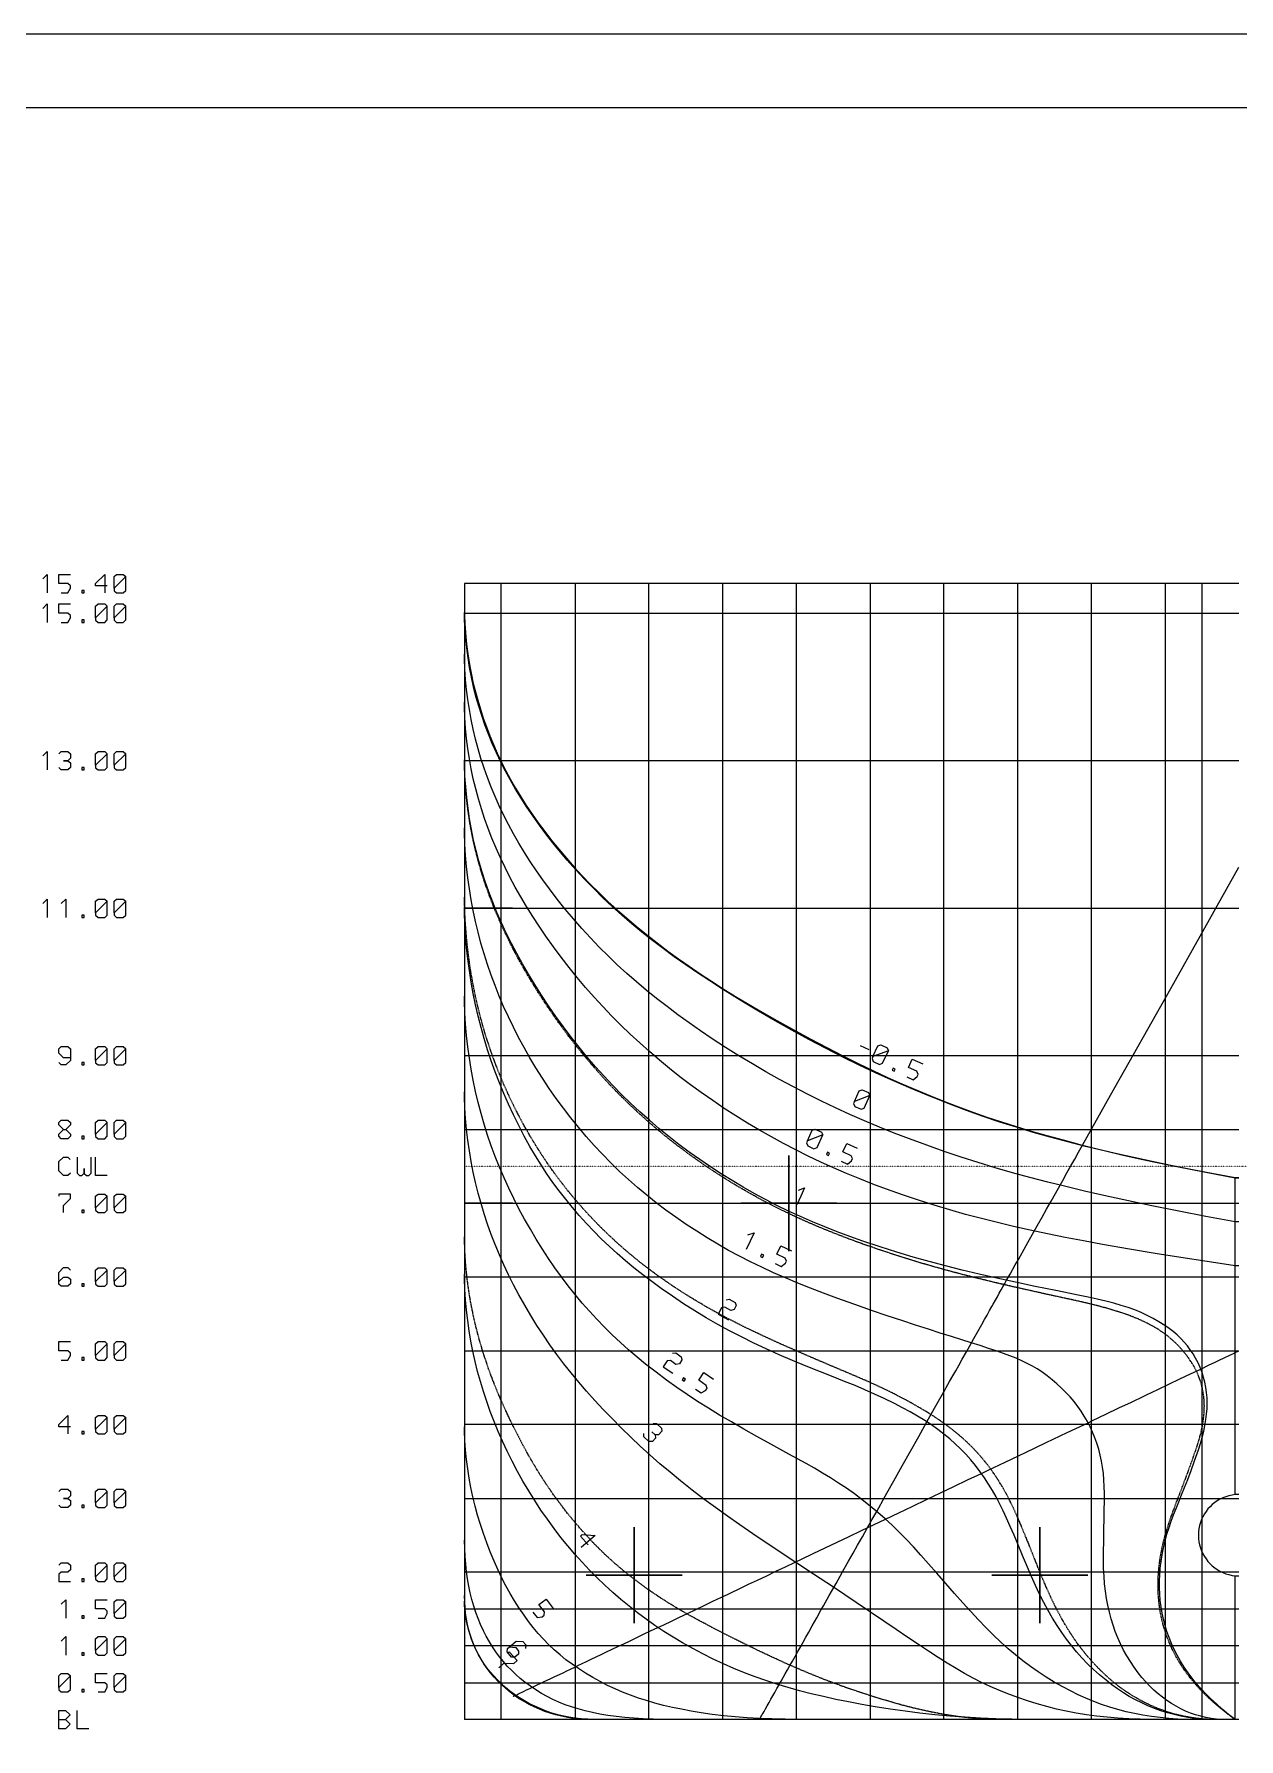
# Model space of a CAD drawing. Header units: millimetres. Extents: x -75152 to 353425, y 12138 to 222005.
# Drawn here: x 322051 to 338384, y 149658 to 172769 of the extents above; entities that cross this region are included whole.
import ezdxf

# ---------------------------------------------------------------- set-up
doc = ezdxf.new("R2010")
doc.units = ezdxf.units.MM
doc.linetypes.add('ACAD_ISO02W100', pattern=[15, 12, -3])
doc.linetypes.add('ACAD_ISO07W100', pattern=[3.5, 0.5, -3])
doc.layers.add('11', color=7, linetype='Continuous')

# ---------------------------------------------------------------- blocks, each defined once
blk = doc.blocks.new('A$C3242291E')
at = {"layer": '11', "color": 7, "linetype": 'Continuous'}
for points in [[(0, 0), (175200, 0), (175200, 65899), (0, 65899), (0, 0)], [(1000, 1000), (174200, 1000), (174200, 64899), (1000, 64899), (1000, 1000)], [(143943, 58514), (144005, 58574), (144005, 58574), (144005, 58449), (144005, 58324)], [(144193, 58324), (144285, 58324), (144285, 58324), (144318, 58387), (144318, 58387), (144318, 58419), (144318, 58419), (144285, 58449), (144285, 58449), (144160, 58449), (144160, 58449), (144160, 58574), (144160, 58574), (144318, 58574)], [(144818, 58419), (144660, 58419), (144660, 58419), (144660, 58449), (144660, 58449), (144785, 58574), (144785, 58574), (144785, 58449), (144785, 58324)], [(144910, 58387), (144910, 58544), (144910, 58544), (144943, 58574), (144943, 58574), (145035, 58574), (145035, 58574), (145068, 58544), (145068, 58544), (144910, 58387), (144910, 58387), (144910, 58354), (144910, 58354), (144943, 58324), (144943, 58324), (145035, 58324), (145035, 58324), (145068, 58357), (145068, 58357), (145068, 58544)], [(144473, 58324), (144505, 58324), (144505, 58324), (144505, 58357), (144505, 58357), (144473, 58357), (144473, 58357), (144473, 58324), (144473, 58324), (144505, 58324)], [(149660, 58449), (149660, 43049)], [(149660, 58449), (149660, 43049)], [(160160, 58449), (149660, 58449)], [(150160, 43049), (150160, 58449)], [(151160, 58449), (151160, 43049)], [(152160, 43049), (152160, 58449)], [(153160, 58449), (153160, 43049)], [(154160, 43049), (154160, 58449)], [(155160, 58449), (155160, 43049)], [(156160, 43049), (156160, 58449)], [(157160, 58449), (157160, 43049)], [(158160, 43049), (158160, 58449)], [(159160, 58449), (159160, 43049)], [(159660, 43049), (159660, 58449)], [(143943, 58114), (144005, 58174), (144005, 58174), (144005, 58049), (144005, 57924)], [(144193, 57924), (144285, 57924), (144285, 57924), (144318, 57987), (144318, 57987), (144318, 58019), (144318, 58019), (144285, 58049), (144285, 58049), (144160, 58049), (144160, 58049), (144160, 58174), (144160, 58174), (144318, 58174)], [(144660, 57987), (144660, 58144), (144660, 58144), (144693, 58174), (144693, 58174), (144785, 58174), (144785, 58174), (144818, 58144), (144818, 58144), (144660, 57987), (144660, 57987), (144660, 57954), (144660, 57954), (144693, 57924), (144693, 57924), (144785, 57924), (144785, 57924), (144818, 57957), (144818, 57957), (144818, 58144)], [(144910, 57987), (144910, 58144), (144910, 58144), (144943, 58174), (144943, 58174), (145035, 58174), (145035, 58174), (145068, 58144), (145068, 58144), (144910, 57987), (144910, 57987), (144910, 57954), (144910, 57954), (144943, 57924), (144943, 57924), (145035, 57924), (145035, 57924), (145068, 57957), (145068, 57957), (145068, 58144)], [(149660, 58049), (160160, 58049)], [(149661, 58061), (149661, 58022), (149666, 57906), (149673, 57789), (149684, 57673), (149697, 57557), (149714, 57441), (149733, 57326), (149755, 57211), (149781, 57097), (149809, 56983), (149840, 56869), (149877, 56747), (149916, 56626), (149959, 56506), (150005, 56387), (150054, 56268), (150106, 56149), (150162, 56031), (150222, 55913), (150285, 55796), (150352, 55678), (150423, 55561), (150498, 55443), (150577, 55325), (150661, 55207), (150749, 55089), (150842, 54969), (150940, 54849), (151043, 54727), (151150, 54607), (151258, 54489), (151370, 54372), (151486, 54256), (151605, 54142), (151729, 54029), (151857, 53917), (151989, 53805), (152127, 53693), (152271, 53581), (152420, 53469), (152563, 53365), (152709, 53262), (152858, 53160), (153011, 53059), (153170, 52957), (153336, 52854), (153511, 52749), (153697, 52641), (153896, 52528), (154110, 52409), (154347, 52280), (154572, 52161), (154788, 52050), (154996, 51946), (155198, 51848), (155395, 51756), (155590, 51669), (155784, 51586), (155977, 51506), (156170, 51429), (156360, 51356), (156551, 51286), (156744, 51218), (156941, 51153), (157140, 51089), (157345, 51027), (157556, 50967), (157775, 50907), (158002, 50848), (158240, 50789), (158487, 50730), (158733, 50674), (158982, 50620), (159237, 50567), (159506, 50513), (159794, 50458), (160110, 50399), (160110, 50399), (160159, 50399)], [(160159, 50390), (160110, 50390), (159711, 50465), (159340, 50537), (158983, 50611), (158856, 50638), (158589, 50698), (158331, 50758), (158082, 50818), (157840, 50880), (157603, 50944), (157372, 51010), (157144, 51079), (156918, 51151), (156693, 51227), (156468, 51307), (156241, 51392), (156013, 51482), (155956, 51505), (155716, 51604), (155479, 51707), (155244, 51813), (155012, 51922), (154782, 52034), (154554, 52150), (154327, 52270), (154100, 52394), (153874, 52521), (153648, 52653), (153421, 52790), (153193, 52931), (153158, 52953), (152986, 53063), (152820, 53173), (152660, 53282), (152504, 53392), (152354, 53502), (152208, 53613), (152066, 53726), (151929, 53839), (151795, 53955), (151665, 54072), (151537, 54192), (151413, 54315), (151292, 54440), (151172, 54569), (151055, 54702), (150940, 54838), (150859, 54937), (150766, 55057), (150676, 55177), (150590, 55297), (150507, 55418), (150429, 55540), (150354, 55662), (150283, 55784), (150216, 55907), (150153, 56031), (150094, 56156), (150038, 56281), (149986, 56407), (149938, 56534), (149894, 56661), (149854, 56790), (149817, 56919), (149784, 57049), (149755, 57180), (149730, 57312), (149709, 57444), (149692, 57578), (149678, 57713), (149668, 57848), (149662, 57985), (149661, 58059)], [(144473, 57924), (144505, 57924), (144505, 57924), (144505, 57957), (144505, 57957), (144473, 57957), (144473, 57957), (144473, 57924), (144473, 57924), (144505, 57924)], [(160159, 49796), (160110, 49796), (159713, 49871), (159345, 49942), (158981, 50016), (158598, 50097), (158327, 50156), (158066, 50215), (157813, 50275), (157567, 50336), (157326, 50399), (157090, 50464), (156857, 50531), (156626, 50602), (156395, 50675), (156163, 50753), (155929, 50836), (155692, 50923), (155487, 51001), (155285, 51083), (155085, 51166), (154887, 51253), (154692, 51342), (154499, 51434), (154309, 51529), (154120, 51626), (153933, 51727), (153747, 51831), (153564, 51938), (153381, 52049), (153200, 52163), (153020, 52280), (152860, 52388), (152705, 52496), (152554, 52605), (152407, 52715), (152265, 52826), (152126, 52938), (151992, 53051), (151861, 53166), (151733, 53283), (151609, 53402), (151487, 53523), (151369, 53647), (151253, 53773), (151139, 53903), (151028, 54036), (150919, 54172), (150812, 54312), (150722, 54435), (150636, 54558), (150553, 54682), (150473, 54806), (150398, 54931), (150326, 55056), (150258, 55182), (150193, 55308), (150133, 55435), (150075, 55563), (150022, 55691), (149972, 55820), (149926, 55950), (149884, 56080), (149845, 56211), (149810, 56343), (149778, 56476), (149751, 56609), (149727, 56744), (149706, 56879), (149690, 57015), (149677, 57152), (149667, 57290), (149662, 57429), (149661, 57493)], [(160159, 49202), (160110, 49202), (159728, 49259), (159372, 49314), (159026, 49369), (158677, 49428), (158310, 49492), (158052, 49540), (157804, 49587), (157564, 49635), (157332, 49684), (157106, 49734), (156885, 49787), (156669, 49842), (156455, 49899), (156242, 49959), (156030, 50024), (155816, 50092), (155601, 50164), (155382, 50242), (155199, 50310), (155019, 50381), (154841, 50454), (154665, 50529), (154492, 50607), (154322, 50688), (154153, 50772), (153987, 50858), (153823, 50948), (153660, 51040), (153499, 51135), (153340, 51234), (153182, 51336), (153026, 51441), (152871, 51550), (152724, 51657), (152581, 51765), (152440, 51876), (152303, 51989), (152168, 52105), (152036, 52222), (151907, 52342), (151780, 52464), (151657, 52588), (151536, 52715), (151417, 52844), (151302, 52976), (151189, 53110), (151079, 53247), (150971, 53386), (150866, 53527), (150764, 53672), (150673, 53805), (150586, 53938), (150504, 54071), (150425, 54203), (150350, 54336), (150278, 54468), (150211, 54600), (150148, 54732), (150089, 54865), (150033, 54997), (149981, 55130), (149934, 55264), (149890, 55397), (149850, 55531), (149814, 55666), (149781, 55802), (149753, 55938), (149728, 56075), (149707, 56213), (149690, 56352), (149677, 56491), (149668, 56632), (149662, 56775), (149661, 56842)], [(143943, 56114), (144005, 56174), (144005, 56174), (144005, 56049), (144005, 55924)], [(144160, 56144), (144193, 56174), (144193, 56174), (144285, 56174), (144285, 56174), (144318, 56144), (144318, 56144), (144318, 56082), (144318, 56082), (144285, 56049), (144285, 56049), (144223, 56049), (144223, 56049), (144285, 56049), (144285, 56049), (144318, 56019), (144318, 56019), (144318, 55957), (144318, 55957), (144285, 55924), (144285, 55924), (144193, 55924), (144193, 55924), (144160, 55957)], [(144660, 55987), (144660, 56144), (144660, 56144), (144693, 56174), (144693, 56174), (144785, 56174), (144785, 56174), (144818, 56144), (144818, 56144), (144660, 55987), (144660, 55987), (144660, 55954), (144660, 55954), (144693, 55924), (144693, 55924), (144785, 55924), (144785, 55924), (144818, 55957), (144818, 55957), (144818, 56144)], [(144910, 55987), (144910, 56144), (144910, 56144), (144943, 56174), (144943, 56174), (145035, 56174), (145035, 56174), (145068, 56144), (145068, 56144), (144910, 55987), (144910, 55987), (144910, 55954), (144910, 55954), (144943, 55924), (144943, 55924), (145035, 55924), (145035, 55924), (145068, 55957), (145068, 55957), (145068, 56144)], [(144473, 55924), (144505, 55924), (144505, 55924), (144505, 55957), (144505, 55957), (144473, 55957), (144473, 55957), (144473, 55924), (144473, 55924), (144505, 55924)], [(160160, 56049), (149660, 56049)], [(160109, 43050), (160019, 43121), (159934, 43192), (159854, 43262), (159780, 43331), (159710, 43400), (159644, 43469), (159582, 43539), (159524, 43611), (159470, 43685), (159418, 43761), (159369, 43841), (159323, 43923), (159283, 44002), (159246, 44081), (159213, 44162), (159184, 44243), (159159, 44326), (159137, 44409), (159119, 44493), (159104, 44578), (159094, 44664), (159086, 44751), (159083, 44838), (159083, 44926), (159086, 45015), (159094, 45104), (159105, 45194), (159119, 45285), (159137, 45376), (159159, 45468), (159184, 45562), (159212, 45652), (159242, 45739), (159273, 45825), (159307, 45912), (159343, 46001), (159381, 46096), (159422, 46197), (159465, 46306), (159511, 46427), (159559, 46559), (159610, 46706), (159638, 46792), (159662, 46876), (159682, 46958), (159699, 47038), (159712, 47116), (159721, 47192), (159727, 47267), (159729, 47341), (159727, 47413), (159721, 47484), (159712, 47553), (159698, 47622), (159681, 47689), (159660, 47756), (159634, 47821), (159605, 47886), (159572, 47951), (159538, 48008), (159501, 48064), (159461, 48117), (159418, 48168), (159372, 48217), (159322, 48264), (159270, 48309), (159214, 48352), (159156, 48393), (159076, 48443), (158997, 48489), (158917, 48530), (158834, 48568), (158748, 48603), (158658, 48635), (158564, 48665), (158463, 48693), (158355, 48721), (158240, 48748), (158116, 48775), (157982, 48803), (157679, 48865), (157396, 48923), (157130, 48980), (156879, 49034), (156639, 49088), (156408, 49143), (156183, 49200), (155962, 49258), (155742, 49320), (155521, 49387), (155295, 49459), (155062, 49537), (154886, 49599), (154713, 49664), (154544, 49730), (154378, 49799), (154215, 49870), (154055, 49944), (153897, 50020), (153742, 50100), (153589, 50182), (153437, 50267), (153288, 50356), (153141, 50447), (152995, 50543), (152850, 50641), (152706, 50744), (152567, 50847), (152431, 50953), (152298, 51062), (152167, 51174), (152039, 51288), (151913, 51405), (151791, 51525), (151670, 51647), (151553, 51772), (151438, 51900), (151325, 52031), (151215, 52164), (151108, 52300), (151003, 52439), (150901, 52580), (150801, 52725), (150704, 52872), (150614, 53013), (150529, 53154), (150448, 53294), (150370, 53434), (150297, 53573), (150228, 53713), (150163, 53852), (150101, 53991), (150044, 54131), (149991, 54270), (149942, 54410), (149897, 54550), (149855, 54691), (149818, 54832), (149785, 54973), (149756, 55116), (149730, 55259), (149709, 55403), (149691, 55548), (149678, 55694), (149668, 55841), (149662, 55989), (149661, 56062)], [(159965, 43050), (159931, 43051), (159857, 43057), (159784, 43066), (159712, 43079), (159642, 43095), (159572, 43115), (159504, 43138), (159437, 43165), (159371, 43196), (159307, 43230), (159244, 43267), (159182, 43308), (159122, 43352), (159063, 43399), (159006, 43449), (158951, 43503), (158897, 43560), (158845, 43620), (158795, 43683), (158739, 43759), (158688, 43836), (158640, 43914), (158596, 43993), (158555, 44075), (158518, 44157), (158484, 44242), (158454, 44328), (158426, 44416), (158403, 44506), (158382, 44599), (158365, 44693), (158351, 44790), (158339, 44890), (158331, 44992), (158326, 45096), (158323, 45204), (158324, 45314), (158327, 45482), (158330, 45633), (158333, 45770), (158335, 45895), (158337, 46008), (158336, 46113), (158334, 46209), (158330, 46300), (158323, 46386), (158312, 46470), (158298, 46553), (158280, 46636), (158259, 46716), (158235, 46795), (158207, 46871), (158176, 46946), (158142, 47020), (158105, 47091), (158064, 47161), (158021, 47229), (157974, 47296), (157924, 47360), (157870, 47423), (157814, 47484), (157755, 47544), (157692, 47601), (157627, 47657), (157558, 47711), (157486, 47763), (157425, 47804), (157360, 47843), (157291, 47879), (157218, 47914), (157140, 47948), (157056, 47981), (156966, 48014), (156870, 48048), (156765, 48082), (156653, 48119), (156532, 48157), (156402, 48198), (156262, 48242), (156111, 48289), (155950, 48341), (155776, 48397), (155590, 48458), (155391, 48525), (155179, 48597), (154952, 48677), (154711, 48763), (154527, 48831), (154350, 48899), (154179, 48968), (154013, 49037), (153851, 49108), (153694, 49181), (153540, 49255), (153390, 49332), (153242, 49411), (153097, 49494), (152953, 49579), (152810, 49669), (152667, 49762), (152525, 49860), (152391, 49957), (152261, 50056), (152132, 50158), (152007, 50263), (151884, 50371), (151764, 50482), (151647, 50596), (151532, 50713), (151420, 50832), (151312, 50954), (151205, 51079), (151102, 51207), (151002, 51337), (150904, 51470), (150810, 51606), (150718, 51744), (150630, 51885), (150548, 52022), (150469, 52159), (150395, 52297), (150324, 52437), (150256, 52576), (150192, 52717), (150131, 52858), (150075, 53001), (150021, 53143), (149972, 53287), (149926, 53432), (149884, 53577), (149845, 53723), (149810, 53869), (149779, 54017), (149751, 54165), (149727, 54314), (149706, 54463), (149690, 54614), (149677, 54765), (149667, 54917), (149662, 55069), (149661, 55140)], [(153660, 43049), (153660, 43049), (153660, 43049), (153660, 43049), (153660, 43049), (153660, 43049), (153661, 43051), (153663, 43054), (153665, 43058), (153669, 43065), (153669, 43066), (153674, 43073), (153680, 43085), (153689, 43101), (153698, 43117), (153710, 43138), (153723, 43161), (153743, 43197), (153766, 43238), (153790, 43281), (153815, 43325), (153841, 43371), (153868, 43419), (153896, 43469), (153925, 43520), (153929, 43528), (153954, 43572), (153981, 43620), (154010, 43671), (154040, 43725), (154073, 43783), (154106, 43843), (154142, 43906), (154179, 43973), (154219, 44042), (154252, 44101), (154288, 44165), (154328, 44236), (154375, 44320), (154436, 44429), (154493, 44531), (154529, 44593), (154606, 44730), (154668, 44840), (154699, 44896), (154753, 44993), (154810, 45094), (154869, 45198), (154929, 45305), (154991, 45416), (155055, 45528), (155119, 45643), (155184, 45758), (155249, 45873), (155363, 46077), (155388, 46121), (155482, 46287), (155595, 46489), (155707, 46688), (155819, 46887), (155930, 47085), (156035, 47271), (156161, 47495), (156168, 47508), (156192, 47550), (156238, 47632), (156281, 47708), (156320, 47778), (156361, 47851), (156408, 47934), (156465, 48036), (156533, 48157), (156533, 48157), (156567, 48217), (156602, 48279), (156638, 48343), (156674, 48408), (156710, 48472), (156745, 48534), (156779, 48594), (156811, 48651), (156828, 48682), (156858, 48734), (156885, 48783), (156911, 48829), (156936, 48874), (156961, 48917), (156985, 48961), (157010, 49005), (157058, 49090), (157128, 49214), (157170, 49289), (157275, 49475), (157386, 49672), (157426, 49744), (157492, 49861), (157553, 49971), (157613, 50076), (157673, 50183), (157735, 50294), (157771, 50358), (157829, 50460), (157882, 50555), (157934, 50647), (157986, 50740), (158041, 50837), (158421, 51513), (159237, 52963), (160160, 54605)], [(143943, 54114), (144005, 54174), (144005, 54174), (144005, 54049), (144005, 53924)], [(144193, 54114), (144255, 54174), (144255, 54174), (144255, 54049), (144255, 53924)], [(144660, 53987), (144660, 54144), (144660, 54144), (144693, 54174), (144693, 54174), (144785, 54174), (144785, 54174), (144818, 54144), (144818, 54144), (144660, 53987), (144660, 53987), (144660, 53954), (144660, 53954), (144693, 53924), (144693, 53924), (144785, 53924), (144785, 53924), (144818, 53957), (144818, 53957), (144818, 54144)], [(144910, 53987), (144910, 54144), (144910, 54144), (144943, 54174), (144943, 54174), (145035, 54174), (145035, 54174), (145068, 54144), (145068, 54144), (144910, 53987), (144910, 53987), (144910, 53954), (144910, 53954), (144943, 53924), (144943, 53924), (145035, 53924), (145035, 53924), (145068, 53957), (145068, 53957), (145068, 54144)], [(144473, 53924), (144505, 53924), (144505, 53924), (144505, 53957), (144505, 53957), (144473, 53957), (144473, 53957), (144473, 53924), (144473, 53924), (144505, 53924)], [(149660, 54049), (160160, 54049)], [(159791, 43050), (159745, 43051), (159651, 43057), (159557, 43066), (159465, 43080), (159373, 43097), (159281, 43117), (159191, 43142), (159102, 43170), (159014, 43202), (158927, 43237), (158842, 43276), (158757, 43318), (158674, 43364), (158593, 43413), (158513, 43466), (158435, 43522), (158358, 43582), (158271, 43655), (158188, 43730), (158109, 43806), (158032, 43886), (157959, 43968), (157889, 44052), (157822, 44140), (157757, 44232), (157694, 44327), (157633, 44426), (157573, 44529), (157515, 44637), (157458, 44749), (157402, 44867), (157347, 44989), (157292, 45118), (157226, 45274), (157166, 45417), (157111, 45548), (157059, 45668), (157010, 45779), (156962, 45882), (156915, 45979), (156867, 46070), (156818, 46157), (156767, 46242), (156712, 46326), (156652, 46410), (156589, 46493), (156524, 46572), (156457, 46647), (156387, 46720), (156315, 46789), (156239, 46856), (156160, 46921), (156077, 46984), (155990, 47045), (155900, 47104), (155804, 47163), (155705, 47220), (155600, 47277), (155490, 47334), (155352, 47402), (155220, 47463), (155090, 47521), (154956, 47577), (154815, 47634), (154660, 47696), (154488, 47764), (154292, 47843), (154107, 47919), (153926, 47996), (153752, 48075), (153582, 48155), (153416, 48237), (153254, 48321), (153095, 48408), (152938, 48498), (152784, 48591), (152631, 48688), (152479, 48789), (152327, 48895), (152201, 48987), (152078, 49080), (151959, 49175), (151843, 49271), (151731, 49369), (151621, 49468), (151516, 49569), (151413, 49672), (151313, 49776), (151217, 49883), (151124, 49992), (151033, 50103), (150946, 50216), (150861, 50332), (150779, 50450), (150700, 50571), (150623, 50694), (150549, 50820), (150471, 50961), (150397, 51103), (150326, 51246), (150258, 51391), (150194, 51536), (150134, 51683), (150077, 51831), (150024, 51980), (149974, 52130), (149928, 52281), (149885, 52433), (149847, 52585), (149811, 52739), (149780, 52893), (149752, 53048), (149727, 53204), (149707, 53361), (149690, 53518), (149677, 53675), (149668, 53834), (149662, 53992), (149661, 54067)], [(149661, 54049), (150310, 54049), (149661, 54049)], [(159502, 43050), (159452, 43051), (159330, 43056), (159209, 43064), (159090, 43076), (158973, 43091), (158857, 43110), (158743, 43132), (158630, 43157), (158518, 43187), (158408, 43219), (158299, 43256), (158192, 43296), (158085, 43339), (157980, 43387), (157875, 43438), (157772, 43492), (157657, 43558), (157546, 43626), (157439, 43696), (157334, 43770), (157232, 43846), (157132, 43927), (157032, 44011), (156933, 44101), (156833, 44195), (156732, 44295), (156629, 44401), (156524, 44514), (156415, 44633), (156303, 44760), (156185, 44895), (156065, 45034), (155953, 45162), (155847, 45281), (155746, 45391), (155649, 45494), (155554, 45592), (155459, 45684), (155363, 45773), (155265, 45859), (155162, 45945), (155054, 46030), (154947, 46109), (154840, 46185), (154733, 46256), (154625, 46325), (154516, 46391), (154405, 46456), (154292, 46521), (154177, 46585), (154058, 46650), (153937, 46716), (153812, 46785), (153623, 46889), (153446, 46989), (153279, 47085), (153120, 47178), (152968, 47271), (152822, 47364), (152679, 47457), (152539, 47554), (152399, 47653), (152259, 47758), (152117, 47868), (152000, 47964), (151885, 48061), (151774, 48161), (151665, 48264), (151559, 48368), (151456, 48476), (151355, 48585), (151257, 48697), (151161, 48812), (151068, 48930), (150977, 49050), (150888, 49174), (150801, 49300), (150717, 49429), (150634, 49561), (150554, 49696), (150475, 49834), (150400, 49973), (150329, 50113), (150261, 50254), (150197, 50396), (150136, 50539), (150079, 50683), (150025, 50828), (149975, 50974), (149929, 51121), (149886, 51268), (149847, 51417), (149812, 51566), (149780, 51716), (149752, 51867), (149728, 52018), (149707, 52170), (149690, 52323), (149677, 52476), (149668, 52630), (149662, 52784), (149661, 52857)], [(144318, 52019), (144223, 52019), (144223, 52019), (144160, 52082), (144160, 52082), (144160, 52144), (144160, 52144), (144193, 52174), (144193, 52174), (144285, 52174), (144285, 52174), (144318, 52144), (144318, 52144), (144318, 51987), (144318, 51987), (144255, 51924), (144255, 51924), (144193, 51924), (144193, 51924), (144160, 51957)], [(144660, 51987), (144660, 52144), (144660, 52144), (144693, 52174), (144693, 52174), (144785, 52174), (144785, 52174), (144818, 52144), (144818, 52144), (144660, 51987), (144660, 51987), (144660, 51954), (144660, 51954), (144693, 51924), (144693, 51924), (144785, 51924), (144785, 51924), (144818, 51957), (144818, 51957), (144818, 52144)], [(144910, 51987), (144910, 52144), (144910, 52144), (144943, 52174), (144943, 52174), (145035, 52174), (145035, 52174), (145068, 52144), (145068, 52144), (144910, 51987), (144910, 51987), (144910, 51954), (144910, 51954), (144943, 51924), (144943, 51924), (145035, 51924), (145035, 51924), (145068, 51957), (145068, 51957), (145068, 52144)], [(160160, 52049), (149660, 52049)], [(155027, 52186), (155141, 52135)], [(155199, 52039), (155264, 52183), (155264, 52183), (155306, 52197), (155306, 52197), (155391, 52158), (155391, 52158), (155408, 52118), (155408, 52118), (155199, 52039), (155199, 52039), (155186, 52010), (155186, 52010), (155203, 51969), (155203, 51969), (155287, 51931), (155287, 51931), (155330, 51947), (155330, 51947), (155408, 52118)], [(155658, 51762), (155742, 51724), (155742, 51724), (155798, 51768), (155798, 51768), (155811, 51797), (155811, 51797), (155794, 51838), (155794, 51838), (155680, 51890), (155680, 51890), (155732, 52003), (155732, 52003), (155875, 51938)], [(144473, 51924), (144505, 51924), (144505, 51924), (144505, 51957), (144505, 51957), (144473, 51957), (144473, 51957), (144473, 51924), (144473, 51924), (144505, 51924)], [(155458, 51853), (155487, 51840), (155487, 51840), (155501, 51869), (155501, 51869), (155471, 51883), (155471, 51883), (155458, 51853), (155458, 51853), (155487, 51840)], [(159011, 43050), (158981, 43050), (158822, 43054), (158669, 43061), (158519, 43070), (158373, 43082), (158231, 43097), (158092, 43116), (157955, 43138), (157820, 43163), (157687, 43192), (157554, 43225), (157423, 43262), (157292, 43303), (157161, 43347), (157029, 43397), (156906, 43447), (156787, 43499), (156671, 43554), (156556, 43613), (156441, 43675), (156325, 43742), (156205, 43814), (156082, 43892), (155952, 43976), (155816, 44066), (155670, 44164), (155514, 44269), (155347, 44383), (155167, 44505), (154972, 44637), (154662, 44844), (154394, 45022), (154139, 45189), (153873, 45365), (153570, 45569), (153392, 45690), (153225, 45807), (153064, 45923), (152906, 46040), (152749, 46160), (152590, 46287), (152448, 46402), (152310, 46519), (152175, 46637), (152044, 46757), (151915, 46879), (151786, 47005), (151661, 47130), (151542, 47254), (151427, 47377), (151316, 47501), (151209, 47624), (151106, 47749), (151007, 47874), (150912, 48001), (150819, 48129), (150730, 48259), (150643, 48392), (150559, 48528), (150478, 48666), (150398, 48808), (150327, 48943), (150259, 49078), (150195, 49214), (150134, 49351), (150077, 49489), (150023, 49627), (149974, 49767), (149927, 49906), (149885, 50047), (149846, 50188), (149811, 50330), (149779, 50473), (149751, 50616), (149727, 50761), (149707, 50905), (149690, 51051), (149677, 51197), (149667, 51344), (149662, 51491), (149661, 51560)], [(154949, 51431), (155012, 51575), (155012, 51575), (155054, 51589), (155054, 51589), (155139, 51552), (155139, 51552), (155157, 51511), (155157, 51511), (154949, 51431), (154949, 51431), (154936, 51401), (154936, 51401), (154954, 51360), (154954, 51360), (155038, 51323), (155038, 51323), (155081, 51340), (155081, 51340), (155157, 51511)], [(144223, 51049), (144160, 51112), (144160, 51112), (144160, 51144), (144160, 51144), (144193, 51174), (144193, 51174), (144285, 51174), (144285, 51174), (144318, 51144), (144318, 51144), (144318, 51112), (144318, 51112), (144255, 51049), (144255, 51049), (144318, 50987), (144318, 50987), (144318, 50957), (144318, 50957), (144285, 50924), (144285, 50924), (144193, 50924), (144193, 50924), (144160, 50957), (144160, 50957), (144160, 50987), (144160, 50987), (144223, 51049), (144223, 51049), (144255, 51049)], [(144660, 50987), (144660, 51144), (144660, 51144), (144693, 51174), (144693, 51174), (144785, 51174), (144785, 51174), (144818, 51144), (144818, 51144), (144660, 50987), (144660, 50987), (144660, 50954), (144660, 50954), (144693, 50924), (144693, 50924), (144785, 50924), (144785, 50924), (144818, 50957), (144818, 50957), (144818, 51144)], [(144910, 50987), (144910, 51144), (144910, 51144), (144943, 51174), (144943, 51174), (145035, 51174), (145035, 51174), (145068, 51144), (145068, 51144), (144910, 50987), (144910, 50987), (144910, 50954), (144910, 50954), (144943, 50924), (144943, 50924), (145035, 50924), (145035, 50924), (145068, 50957), (145068, 50957), (145068, 51144)], [(144473, 50924), (144505, 50924), (144505, 50924), (144505, 50957), (144505, 50957), (144473, 50957), (144473, 50957), (144473, 50924), (144473, 50924), (144505, 50924)], [(149660, 51049), (160160, 51049)], [(154310, 50896), (154375, 51040), (154375, 51040), (154417, 51054), (154417, 51054), (154501, 51015), (154501, 51015), (154518, 50975), (154518, 50975), (154310, 50896), (154310, 50896), (154296, 50867), (154296, 50867), (154314, 50826), (154314, 50826), (154398, 50788), (154398, 50788), (154441, 50804), (154441, 50804), (154518, 50975)], [(154769, 50619), (154853, 50581), (154853, 50581), (154908, 50624), (154908, 50624), (154922, 50654), (154922, 50654), (154905, 50694), (154905, 50694), (154791, 50746), (154791, 50746), (154843, 50860), (154843, 50860), (154986, 50795)], [(144318, 50457), (144285, 50424), (144285, 50424), (144223, 50424), (144223, 50424), (144160, 50487), (144160, 50487), (144160, 50614), (144160, 50614), (144223, 50674), (144223, 50674), (144285, 50674), (144285, 50674), (144315, 50644)], [(144410, 50674), (144410, 50457), (144410, 50457), (144443, 50424), (144443, 50424), (144473, 50424), (144473, 50424), (144505, 50457), (144505, 50457), (144505, 50519), (144505, 50519), (144505, 50454), (144505, 50454), (144535, 50424), (144535, 50424), (144568, 50424), (144568, 50424), (144598, 50457), (144598, 50457), (144598, 50674)], [(144818, 50424), (144660, 50424), (144660, 50424), (144660, 50549), (144660, 50674)], [(154060, 50049), (154060, 50699), (154060, 49399), (154060, 50049), (153410, 50049), (154710, 50049), (154060, 50049), (154060, 50049), (154060, 50049), (154060, 50049)], [(154568, 50710), (154598, 50697), (154598, 50697), (154611, 50726), (154611, 50726), (154582, 50740), (154582, 50740), (154568, 50710), (154568, 50710), (154598, 50697)], [(160110, 47959), (160110, 50399)], [(144223, 49924), (144223, 50019), (144223, 50019), (144318, 50112), (144318, 50112), (144318, 50174), (144318, 50174), (144160, 50174), (144160, 50174), (144160, 50144)], [(144660, 49987), (144660, 50144), (144660, 50144), (144693, 50174), (144693, 50174), (144785, 50174), (144785, 50174), (144818, 50144), (144818, 50144), (144660, 49987), (144660, 49987), (144660, 49954), (144660, 49954), (144693, 49924), (144693, 49924), (144785, 49924), (144785, 49924), (144818, 49957), (144818, 49957), (144818, 50144)], [(144910, 49987), (144910, 50144), (144910, 50144), (144943, 50174), (144943, 50174), (145035, 50174), (145035, 50174), (145068, 50144), (145068, 50144), (144910, 49987), (144910, 49987), (144910, 49954), (144910, 49954), (144943, 49924), (144943, 49924), (145035, 49924), (145035, 49924), (145068, 49957), (145068, 49957), (145068, 50144)], [(154189, 50229), (154271, 50257), (154271, 50257), (154219, 50144), (154166, 50030)], [(144473, 49924), (144505, 49924), (144505, 49924), (144505, 49957), (144505, 49957), (144473, 49957), (144473, 49957), (144473, 49924), (144473, 49924), (144505, 49924)], [(149660, 50049), (160160, 50049)], [(149661, 50049), (150310, 50049), (149661, 50049)], [(153504, 49621), (153586, 49648), (153586, 49648), (153532, 49536), (153478, 49423)], [(153873, 49234), (153956, 49194), (153956, 49194), (154012, 49236), (154012, 49236), (154026, 49265), (154026, 49265), (154010, 49306), (154010, 49306), (153897, 49361), (153897, 49361), (153951, 49473), (153951, 49473), (154093, 49405)], [(153674, 49329), (153703, 49315), (153703, 49315), (153718, 49344), (153718, 49344), (153688, 49358), (153688, 49358), (153674, 49329), (153674, 49329), (153703, 49315)], [(144160, 48987), (144223, 49049), (144223, 49049), (144285, 49049), (144285, 49049), (144318, 49019), (144318, 49019), (144318, 48957), (144318, 48957), (144285, 48924), (144285, 48924), (144193, 48924), (144193, 48924), (144160, 48954), (144160, 48954), (144160, 49112), (144160, 49112), (144223, 49177), (144223, 49177), (144285, 49177), (144285, 49177), (144318, 49144)], [(144660, 48987), (144660, 49144), (144660, 49144), (144693, 49174), (144693, 49174), (144785, 49174), (144785, 49174), (144818, 49144), (144818, 49144), (144660, 48987), (144660, 48987), (144660, 48954), (144660, 48954), (144693, 48924), (144693, 48924), (144785, 48924), (144785, 48924), (144818, 48957), (144818, 48957), (144818, 49144)], [(144910, 48987), (144910, 49144), (144910, 49144), (144943, 49174), (144943, 49174), (145035, 49174), (145035, 49174), (145068, 49144), (145068, 49144), (144910, 48987), (144910, 48987), (144910, 48954), (144910, 48954), (144943, 48924), (144943, 48924), (145035, 48924), (145035, 48924), (145068, 48957), (145068, 48957), (145068, 49144)], [(160160, 49049), (149660, 49049)], [(157345, 43050), (157299, 43050), (157080, 43054), (156866, 43061), (156655, 43070), (156447, 43082), (156241, 43098), (156037, 43116), (155835, 43138), (155634, 43163), (155432, 43191), (155230, 43223), (155046, 43255), (154867, 43289), (154694, 43324), (154526, 43361), (154362, 43399), (154203, 43440), (154047, 43484), (153895, 43530), (153746, 43579), (153600, 43630), (153456, 43685), (153313, 43744), (153173, 43805), (153033, 43871), (152894, 43940), (152755, 44014), (152616, 44092), (152489, 44167), (152365, 44245), (152243, 44326), (152124, 44410), (152007, 44496), (151892, 44586), (151780, 44678), (151670, 44773), (151563, 44871), (151458, 44972), (151355, 45076), (151255, 45182), (151157, 45292), (151062, 45404), (150969, 45519), (150875, 45641), (150785, 45765), (150697, 45891), (150613, 46019), (150532, 46149), (150454, 46281), (150379, 46415), (150307, 46551), (150239, 46690), (150176, 46823), (150118, 46957), (150063, 47091), (150011, 47225), (149963, 47360), (149918, 47496), (149877, 47632), (149839, 47769), (149805, 47906), (149775, 48044), (149748, 48182), (149725, 48321), (149705, 48461), (149689, 48601), (149676, 48741), (149667, 48883), (149662, 49025), (149661, 49088)], [(144473, 48924), (144505, 48924), (144505, 48924), (144505, 48957), (144505, 48957), (144473, 48957), (144473, 48957), (144473, 48924), (144473, 48924), (144505, 48924)], [(153208, 48740), (153251, 48750), (153251, 48750), (153332, 48706), (153332, 48706), (153346, 48664), (153346, 48664), (153315, 48609), (153315, 48609), (153271, 48596), (153271, 48596), (153190, 48641), (153190, 48641), (153147, 48631), (153147, 48631), (153101, 48548), (153101, 48548), (153239, 48471)], [(144193, 47924), (144285, 47924), (144285, 47924), (144318, 47987), (144318, 47987), (144318, 48019), (144318, 48019), (144285, 48049), (144285, 48049), (144160, 48049), (144160, 48049), (144160, 48174), (144160, 48174), (144318, 48174)], [(144660, 47987), (144660, 48144), (144660, 48144), (144693, 48174), (144693, 48174), (144785, 48174), (144785, 48174), (144818, 48144), (144818, 48144), (144660, 47987), (144660, 47987), (144660, 47954), (144660, 47954), (144693, 47924), (144693, 47924), (144785, 47924), (144785, 47924), (144818, 47957), (144818, 47957), (144818, 48144)], [(144910, 47987), (144910, 48144), (144910, 48144), (144943, 48174), (144943, 48174), (145035, 48174), (145035, 48174), (145068, 48144), (145068, 48144), (144910, 47987), (144910, 47987), (144910, 47954), (144910, 47954), (144943, 47924), (144943, 47924), (145035, 47924), (145035, 47924), (145068, 47957), (145068, 47957), (145068, 48144)], [(144473, 47924), (144505, 47924), (144505, 47924), (144505, 47957), (144505, 47957), (144473, 47957), (144473, 47957), (144473, 47924), (144473, 47924), (144505, 47924)], [(149660, 48049), (160160, 48049)], [(150343, 43374), (150343, 43374), (150323, 43365), (150325, 43366), (150330, 43368), (150338, 43372), (150350, 43378), (150354, 43380), (150357, 43381), (150369, 43387), (150384, 43394), (150401, 43402), (150421, 43412), (150445, 43423), (150472, 43436), (150503, 43451), (150538, 43467), (150576, 43485), (150611, 43502), (150648, 43520), (150689, 43539), (150734, 43560), (150781, 43583), (150833, 43608), (150888, 43634), (150947, 43662), (151006, 43690), (151038, 43705), (151100, 43735), (151167, 43767), (151196, 43781), (151255, 43809), (151317, 43838), (151380, 43868), (151447, 43900), (151516, 43933), (151587, 43967), (151662, 44003), (151741, 44040), (151822, 44079), (151907, 44119), (151996, 44162), (152088, 44206), (152184, 44251), (152284, 44299), (152362, 44336), (152466, 44385), (152574, 44437), (152684, 44489), (152797, 44543), (152912, 44598), (153028, 44653), (153144, 44708), (153150, 44711), (153272, 44769), (153393, 44827), (153513, 44884), (153635, 44942), (153758, 45000), (153883, 45060), (154012, 45122), (154145, 45185), (154230, 45225), (154389, 45301), (154551, 45378), (154714, 45456), (154878, 45534), (155042, 45612), (155206, 45690), (155369, 45768), (155548, 45853), (155738, 45943), (155926, 46033), (156112, 46122), (156297, 46210), (156482, 46298), (156669, 46387), (156759, 46430), (156990, 46539), (157268, 46672), (157548, 46805), (157830, 46940), (158114, 47075), (158177, 47105), (158356, 47190), (158531, 47274), (158702, 47355), (158871, 47435), (158908, 47453), (159059, 47525), (159211, 47597), (159359, 47668), (159503, 47736), (159642, 47802), (159758, 47858), (159829, 47892), (159894, 47923), (159959, 47954), (159969, 47958), (160027, 47986), (160105, 48023), (160105, 48023), (160106, 48023), (160106, 48024), (160107, 48024), (160107, 48024), (160107, 48024), (160108, 48024), (160108, 48024), (160108, 48024), (160108, 48025), (160109, 48025), (160109, 48025), (160109, 48025), (160109, 48025), (160110, 48025), (160110, 48025), (160110, 48025), (160110, 48026), (160111, 48026), (160111, 48026), (160111, 48026), (160111, 48026), (160111, 48026), (160111, 48026), (160111, 48026), (160111, 48026), (160111, 48026), (160111, 48026), (160111, 48026), (160111, 48026), (160111, 48026), (160110, 48025), (160160, 48049)], [(152480, 48015), (152524, 48021), (152524, 48021), (152600, 47968), (152600, 47968), (152609, 47925), (152609, 47925), (152574, 47874), (152574, 47874), (152528, 47865), (152528, 47865), (152452, 47918), (152452, 47918), (152409, 47912), (152409, 47912), (152354, 47834), (152354, 47834), (152484, 47744)], [(160110, 46099), (160110, 47959)], [(152611, 47656), (152638, 47637), (152638, 47637), (152656, 47664), (152656, 47664), (152630, 47682), (152630, 47682), (152611, 47656), (152611, 47656), (152638, 47637)], [(152792, 47530), (152868, 47478), (152868, 47478), (152930, 47510), (152930, 47510), (152949, 47537), (152949, 47537), (152939, 47580), (152939, 47580), (152837, 47652), (152837, 47652), (152908, 47754), (152908, 47754), (153037, 47664)], [(144318, 47019), (144160, 47019), (144160, 47019), (144160, 47049), (144160, 47049), (144285, 47174), (144285, 47174), (144285, 47049), (144285, 46924)], [(144660, 46987), (144660, 47144), (144660, 47144), (144693, 47174), (144693, 47174), (144785, 47174), (144785, 47174), (144818, 47144), (144818, 47144), (144660, 46987), (144660, 46987), (144660, 46954), (144660, 46954), (144693, 46924), (144693, 46924), (144785, 46924), (144785, 46924), (144818, 46957), (144818, 46957), (144818, 47144)], [(144910, 46987), (144910, 47144), (144910, 47144), (144943, 47174), (144943, 47174), (145035, 47174), (145035, 47174), (145068, 47144), (145068, 47144), (144910, 46987), (144910, 46987), (144910, 46954), (144910, 46954), (144943, 46924), (144943, 46924), (145035, 46924), (145035, 46924), (145068, 46957), (145068, 46957), (145068, 47144)], [(144473, 46924), (144505, 46924), (144505, 46924), (144505, 46957), (144505, 46957), (144473, 46957), (144473, 46957), (144473, 46924), (144473, 46924), (144505, 46924)], [(160160, 47049), (149660, 47049)], [(154404, 43050), (154201, 43052), (154009, 43055), (153828, 43059), (153656, 43066), (153491, 43075), (153331, 43087), (153175, 43102), (153021, 43120), (152868, 43143), (152734, 43165), (152605, 43189), (152481, 43215), (152360, 43243), (152243, 43274), (152129, 43307), (152019, 43342), (151911, 43381), (151805, 43422), (151702, 43466), (151600, 43514), (151500, 43565), (151401, 43620), (151303, 43678), (151205, 43741), (151120, 43800), (151037, 43862), (150957, 43927), (150879, 43995), (150804, 44065), (150732, 44139), (150662, 44216), (150594, 44296), (150530, 44378), (150468, 44464), (150402, 44561), (150339, 44660), (150279, 44761), (150222, 44864), (150168, 44968), (150117, 45075), (150062, 45199), (150010, 45323), (149962, 45447), (149917, 45571), (149876, 45696), (149839, 45820), (149805, 45945), (149774, 46071), (149748, 46196), (149724, 46322), (149705, 46449), (149689, 46576), (149676, 46704), (149667, 46833), (149662, 46962), (149661, 47019)], [(152219, 47065), (152263, 47065), (152263, 47065), (152331, 47002), (152331, 47002), (152335, 46958), (152335, 46958), (152293, 46912), (152293, 46912), (152247, 46910), (152247, 46910), (152201, 46952), (152201, 46952), (152247, 46910), (152247, 46910), (152250, 46866), (152250, 46866), (152208, 46820), (152208, 46820), (152162, 46818), (152162, 46818), (152094, 46881), (152094, 46881), (152092, 46927)], [(144160, 46144), (144193, 46174), (144193, 46174), (144285, 46174), (144285, 46174), (144318, 46144), (144318, 46144), (144318, 46082), (144318, 46082), (144285, 46049), (144285, 46049), (144223, 46049), (144223, 46049), (144285, 46049), (144285, 46049), (144318, 46019), (144318, 46019), (144318, 45957), (144318, 45957), (144285, 45924), (144285, 45924), (144193, 45924), (144193, 45924), (144160, 45957)], [(144660, 45987), (144660, 46144), (144660, 46144), (144693, 46174), (144693, 46174), (144785, 46174), (144785, 46174), (144818, 46144), (144818, 46144), (144660, 45987), (144660, 45987), (144660, 45954), (144660, 45954), (144693, 45924), (144693, 45924), (144785, 45924), (144785, 45924), (144818, 45957), (144818, 45957), (144818, 46144)], [(144910, 45987), (144910, 46144), (144910, 46144), (144943, 46174), (144943, 46174), (145035, 46174), (145035, 46174), (145068, 46144), (145068, 46144), (144910, 45987), (144910, 45987), (144910, 45954), (144910, 45954), (144943, 45924), (144943, 45924), (145035, 45924), (145035, 45924), (145068, 45957), (145068, 45957), (145068, 46144)], [(149660, 46049), (160160, 46049)], [(160159, 46099), (160110, 46099), (160110, 46099), (160066, 46093), (160023, 46084), (159981, 46071), (159941, 46056), (159903, 46037), (159866, 46016), (159831, 45991), (159799, 45965), (159768, 45936), (159740, 45905), (159714, 45872), (159691, 45837), (159670, 45800), (159652, 45761), (159637, 45721), (159626, 45680), (159617, 45637), (159612, 45594), (159610, 45549), (159612, 45505), (159617, 45461), (159626, 45418), (159637, 45377), (159652, 45337), (159670, 45299), (159691, 45262), (159714, 45227), (159740, 45193), (159768, 45162), (159799, 45133), (159831, 45107), (159866, 45083), (159903, 45061), (159941, 45043), (159981, 45027), (160023, 45015), (160066, 45005), (160110, 44999), (160110, 44999), (160159, 44999)], [(144473, 45924), (144505, 45924), (144505, 45924), (144505, 45957), (144505, 45957), (144473, 45957), (144473, 45957), (144473, 45924), (144473, 45924), (144505, 45924)], [(151338, 45419), (151235, 45538), (151235, 45538), (151258, 45558), (151258, 45558), (151434, 45545), (151434, 45545), (151340, 45463), (151245, 45382)], [(151960, 45009), (151960, 45659), (151960, 44359), (151960, 45009), (151310, 45009), (152610, 45009), (151960, 45009), (151960, 45009), (151960, 45009), (151960, 45009)], [(157460, 45009), (157460, 45659), (157460, 44359), (157460, 45009), (156810, 45009), (158110, 45009), (157460, 45009), (157460, 45009), (157460, 45009), (157460, 45009)], [(152479, 43050), (152362, 43052), (152219, 43055), (152084, 43060), (151956, 43068), (151834, 43078), (151718, 43091), (151605, 43106), (151497, 43125), (151395, 43146), (151297, 43169), (151203, 43194), (151113, 43222), (151026, 43252), (150941, 43286), (150860, 43322), (150780, 43362), (150703, 43404), (150628, 43451), (150554, 43501), (150481, 43555), (150417, 43607), (150356, 43661), (150297, 43718), (150241, 43776), (150188, 43837), (150137, 43901), (150088, 43967), (150042, 44035), (149999, 44106), (149957, 44179), (149918, 44255), (149880, 44337), (149845, 44420), (149814, 44503), (149786, 44589), (149762, 44676), (149739, 44766), (149719, 44860), (149702, 44956), (149688, 45055), (149678, 45156), (149670, 45260), (149664, 45369), (149661, 45484)], [(144160, 45144), (144193, 45174), (144193, 45174), (144285, 45174), (144285, 45174), (144318, 45144), (144318, 45144), (144318, 45082), (144318, 45082), (144285, 45049), (144285, 45049), (144193, 45049), (144193, 45049), (144160, 45019), (144160, 45019), (144160, 44924), (144160, 44924), (144318, 44924)], [(144660, 44987), (144660, 45144), (144660, 45144), (144693, 45174), (144693, 45174), (144785, 45174), (144785, 45174), (144818, 45144), (144818, 45144), (144660, 44987), (144660, 44987), (144660, 44954), (144660, 44954), (144693, 44924), (144693, 44924), (144785, 44924), (144785, 44924), (144818, 44957), (144818, 44957), (144818, 45144)], [(144910, 44987), (144910, 45144), (144910, 45144), (144943, 45174), (144943, 45174), (145035, 45174), (145035, 45174), (145068, 45144), (145068, 45144), (144910, 44987), (144910, 44987), (144910, 44954), (144910, 44954), (144943, 44924), (144943, 44924), (145035, 44924), (145035, 44924), (145068, 44957), (145068, 44957), (145068, 45144)], [(144473, 44924), (144505, 44924), (144505, 44924), (144505, 44957), (144505, 44957), (144473, 44957), (144473, 44957), (144473, 44924), (144473, 44924), (144505, 44924)], [(160160, 45049), (149660, 45049)], [(160110, 43050), (160110, 44999)], [(144193, 44614), (144255, 44674), (144255, 44674), (144255, 44549), (144255, 44424)], [(144693, 44424), (144785, 44424), (144785, 44424), (144818, 44487), (144818, 44487), (144818, 44519), (144818, 44519), (144785, 44549), (144785, 44549), (144660, 44549), (144660, 44549), (144660, 44674), (144660, 44674), (144818, 44674)], [(144910, 44487), (144910, 44644), (144910, 44644), (144943, 44674), (144943, 44674), (145035, 44674), (145035, 44674), (145068, 44644), (145068, 44644), (144910, 44487), (144910, 44487), (144910, 44454), (144910, 44454), (144943, 44424), (144943, 44424), (145035, 44424), (145035, 44424), (145068, 44457), (145068, 44457), (145068, 44644)], [(151439, 43050), (151426, 43050), (151334, 43054), (151245, 43061), (151159, 43071), (151074, 43084), (150987, 43102), (150910, 43121), (150833, 43143), (150759, 43169), (150685, 43198), (150613, 43230), (150542, 43265), (150473, 43303), (150406, 43345), (150341, 43389), (150277, 43437), (150216, 43487), (150160, 43537), (150107, 43588), (150057, 43641), (150010, 43695), (149966, 43751), (149925, 43809), (149888, 43868), (149853, 43928), (149821, 43991), (149792, 44055), (149766, 44120), (149743, 44188), (149721, 44263), (149703, 44337), (149688, 44411), (149677, 44487), (149669, 44565), (149664, 44647), (149661, 44734)], [(151344, 43050), (151305, 43051), (151221, 43056), (151139, 43065), (151058, 43078), (150978, 43094), (150900, 43113), (150824, 43135), (150749, 43161), (150676, 43189), (150605, 43221), (150536, 43255), (150469, 43293), (150404, 43333), (150341, 43376), (150280, 43421), (150222, 43469), (150166, 43519), (150113, 43572), (150062, 43627), (150014, 43684), (149968, 43744), (149925, 43805), (149886, 43869), (149849, 43934), (149815, 44001), (149784, 44070), (149757, 44141), (149733, 44213), (149712, 44287), (149694, 44362), (149680, 44439), (149670, 44517), (149663, 44596), (149661, 44653)], [(150589, 44507), (150645, 44434), (150645, 44434), (150714, 44445), (150714, 44445), (150740, 44465), (150740, 44465), (150744, 44509), (150744, 44509), (150669, 44609), (150669, 44609), (150769, 44684), (150769, 44684), (150864, 44558)], [(144473, 44424), (144505, 44424), (144505, 44424), (144505, 44457), (144505, 44457), (144473, 44457), (144473, 44457), (144473, 44424), (144473, 44424), (144505, 44424)], [(149660, 44549), (160160, 44549)], [(144193, 44114), (144255, 44174), (144255, 44174), (144255, 44049), (144255, 43924)], [(144660, 43987), (144660, 44144), (144660, 44144), (144693, 44174), (144693, 44174), (144785, 44174), (144785, 44174), (144818, 44144), (144818, 44144), (144660, 43987), (144660, 43987), (144660, 43954), (144660, 43954), (144693, 43924), (144693, 43924), (144785, 43924), (144785, 43924), (144818, 43957), (144818, 43957), (144818, 44144)], [(144910, 43987), (144910, 44144), (144910, 44144), (144943, 44174), (144943, 44174), (145035, 44174), (145035, 44174), (145068, 44144), (145068, 44144), (144910, 43987), (144910, 43987), (144910, 43954), (144910, 43954), (144943, 43924), (144943, 43924), (145035, 43924), (145035, 43924), (145068, 43957), (145068, 43957), (145068, 44144)], [(144473, 43924), (144505, 43924), (144505, 43924), (144505, 43957), (144505, 43957), (144473, 43957), (144473, 43957), (144473, 43924), (144473, 43924), (144505, 43924)], [(160160, 44049), (149660, 44049)], [(150125, 43753), (150195, 43816), (150195, 43816), (150328, 43808), (150328, 43808), (150374, 43850), (150374, 43850), (150269, 43967), (150269, 43967), (150246, 43946)], [(150267, 44034), (150355, 44027), (150355, 44027), (150395, 43979), (150395, 43979), (150393, 43935), (150393, 43935), (150345, 43894), (150345, 43894), (150299, 43898), (150299, 43898), (150240, 43969), (150240, 43969), (150242, 44014), (150242, 44014), (150363, 44115), (150363, 44115), (150453, 44108), (150453, 44108), (150493, 44061), (150493, 44061), (150489, 44015)], [(144160, 43487), (144160, 43644), (144160, 43644), (144193, 43674), (144193, 43674), (144285, 43674), (144285, 43674), (144318, 43644), (144318, 43644), (144160, 43487), (144160, 43487), (144160, 43454), (144160, 43454), (144193, 43424), (144193, 43424), (144285, 43424), (144285, 43424), (144318, 43457), (144318, 43457), (144318, 43644)], [(144473, 43424), (144505, 43424), (144505, 43424), (144505, 43457), (144505, 43457), (144473, 43457), (144473, 43457), (144473, 43424), (144473, 43424), (144505, 43424)], [(144693, 43424), (144785, 43424), (144785, 43424), (144818, 43487), (144818, 43487), (144818, 43519), (144818, 43519), (144785, 43549), (144785, 43549), (144660, 43549), (144660, 43549), (144660, 43674), (144660, 43674), (144818, 43674)], [(144910, 43487), (144910, 43644), (144910, 43644), (144943, 43674), (144943, 43674), (145035, 43674), (145035, 43674), (145068, 43644), (145068, 43644), (144910, 43487), (144910, 43487), (144910, 43454), (144910, 43454), (144943, 43424), (144943, 43424), (145035, 43424), (145035, 43424), (145068, 43457), (145068, 43457), (145068, 43644)], [(149660, 43549), (160160, 43549)], [(144160, 43050), (144254, 43050), (144254, 43050), (144317, 42987), (144317, 42987), (144254, 42924), (144254, 42924), (144160, 42924), (144160, 42924), (144160, 43049), (144160, 43174), (144160, 43174), (144254, 43174), (144254, 43174), (144317, 43113), (144317, 43113), (144254, 43050)], [(144568, 42924), (144410, 42924), (144410, 42924), (144410, 43049), (144410, 43174)], [(160160, 43049), (149660, 43049)]]:
    blk.add_lwpolyline(points, dxfattribs=at)
at = {"layer": '11', "color": 7, "linetype": 'ACAD_ISO02W100'}
for points in [[(160107, 43050), (160016, 43120), (159928, 43189), (159846, 43258), (159769, 43326), (159697, 43394), (159629, 43463), (159566, 43534), (159506, 43606), (159449, 43680), (159396, 43757), (159345, 43837), (159304, 43909), (159304, 43909), (159263, 43988), (159226, 44069), (159193, 44150), (159163, 44233), (159138, 44316), (159116, 44401), (159098, 44486), (159084, 44573), (159074, 44660), (159067, 44748), (159064, 44837), (159064, 44927), (159068, 45018), (159076, 45110), (159087, 45202), (159102, 45295), (159121, 45389), (159138, 45464), (159138, 45464), (159165, 45567), (159195, 45667), (159228, 45766), (159265, 45867), (159305, 45974), (159349, 46089), (159398, 46216), (159451, 46358), (159510, 46519), (159574, 46701), (159575, 46705), (159575, 46705), (159604, 46791), (159628, 46873), (159648, 46952), (159664, 47026), (159676, 47098), (159685, 47168), (159689, 47234), (159691, 47299), (159689, 47361), (159684, 47422), (159676, 47481), (159665, 47538), (159651, 47595), (159632, 47656), (159609, 47717), (159582, 47777), (159551, 47836), (159515, 47894), (159479, 47948), (159479, 47948), (159441, 47999), (159392, 48059), (159341, 48115), (159288, 48168), (159238, 48213), (159186, 48256), (159130, 48296), (159072, 48336), (159009, 48374), (158942, 48410), (158870, 48446), (158792, 48481), (158707, 48516), (158613, 48550), (158510, 48584), (158395, 48619), (158265, 48654), (158118, 48691), (157947, 48730), (157947, 48730), (157646, 48795), (157364, 48858), (157096, 48918), (156842, 48977), (156597, 49037), (156360, 49097), (156127, 49160), (155896, 49226), (155664, 49296), (155429, 49371), (155188, 49453), (155047, 49502), (155047, 49502), (154862, 49570), (154681, 49640), (154504, 49711), (154330, 49785), (154161, 49861), (153994, 49940), (153831, 50022), (153670, 50106), (153512, 50194), (153355, 50284), (153201, 50379), (153048, 50477), (152897, 50579), (152747, 50684), (152682, 50731), (152682, 50731), (152541, 50837), (152402, 50946), (152266, 51058), (152133, 51173), (152003, 51291), (151875, 51411), (151750, 51534), (151628, 51660), (151509, 51789), (151392, 51921), (151279, 52056), (151167, 52193), (151059, 52334), (150953, 52477), (150850, 52623), (150749, 52771), (150702, 52844), (150702, 52844), (150687, 52866), (150599, 53006), (150515, 53146), (150435, 53285), (150359, 53424), (150287, 53562), (150219, 53701), (150155, 53839), (150095, 53977), (150038, 54116), (149986, 54255), (149938, 54394), (149893, 54533), (149852, 54673), (149816, 54813), (149783, 54954), (149754, 55096), (149729, 55238), (149708, 55381), (149691, 55525), (149677, 55671), (149668, 55817), (149662, 55964), (149661, 56035)], [(159811, 43050), (159756, 43052), (159663, 43058), (159571, 43068), (159481, 43082), (159391, 43100), (159301, 43121), (159213, 43147), (159127, 43176), (159041, 43208), (158956, 43245), (158873, 43285), (158792, 43329), (158712, 43376), (158633, 43427), (158556, 43482), (158481, 43540), (158417, 43593), (158417, 43593), (158332, 43670), (158252, 43749), (158176, 43829), (158103, 43913), (158033, 43998), (157966, 44087), (157902, 44180), (157841, 44276), (157781, 44377), (157723, 44482), (157666, 44592), (157610, 44707), (157555, 44828), (157500, 44956), (157445, 45089), (157424, 45143), (157424, 45143), (157360, 45304), (157301, 45451), (157246, 45585), (157195, 45709), (157145, 45824), (157096, 45932), (157047, 46033), (156996, 46129), (156943, 46222), (156886, 46313), (156825, 46404), (156802, 46437), (156802, 46437), (156737, 46523), (156670, 46604), (156600, 46682), (156528, 46758), (156453, 46830), (156374, 46900), (156292, 46967), (156206, 47033), (156116, 47098), (156022, 47161), (155923, 47223), (155820, 47284), (155711, 47346), (155653, 47378), (155653, 47378), (155512, 47452), (155377, 47520), (155241, 47583), (155102, 47646), (154954, 47709), (154794, 47777), (154618, 47852), (154420, 47936), (154350, 47966), (154350, 47966), (154140, 48057), (153942, 48145), (153754, 48230), (153576, 48314), (153406, 48397), (153242, 48480), (153084, 48565), (152929, 48652), (152777, 48742), (152625, 48836), (152474, 48935), (152321, 49041), (152320, 49041), (152320, 49041), (152193, 49134), (152068, 49229), (151946, 49327), (151827, 49428), (151710, 49532), (151596, 49638), (151485, 49747), (151377, 49859), (151271, 49974), (151169, 50091), (151069, 50211), (150973, 50334), (150879, 50459), (150789, 50586), (150702, 50716), (150618, 50849), (150559, 50946), (150559, 50946), (150558, 50948), (150478, 51087), (150402, 51227), (150330, 51369), (150261, 51512), (150196, 51657), (150135, 51802), (150077, 51949), (150023, 52098), (149973, 52247), (149927, 52398), (149884, 52550), (149845, 52703), (149810, 52857), (149779, 53012), (149751, 53168), (149727, 53326), (149706, 53484), (149690, 53644), (149677, 53804), (149667, 53966), (149662, 54128), (149661, 54202)], [(156918, 43050), (156850, 43051), (156712, 43057), (156576, 43066), (156440, 43080), (156304, 43097), (156168, 43118), (156031, 43144), (155892, 43173), (155750, 43206), (155606, 43243), (155570, 43253), (155570, 43253), (155369, 43311), (155173, 43370), (154981, 43433), (154792, 43499), (154604, 43568), (154416, 43642), (154227, 43721), (154035, 43804), (153840, 43893), (153640, 43987), (153433, 44088), (153218, 44196), (153163, 44224), (153163, 44224), (152997, 44310), (152840, 44393), (152693, 44474), (152552, 44555), (152418, 44637), (152288, 44720), (152161, 44806), (152036, 44897), (151911, 44992), (151907, 44995), (151907, 44995), (151797, 45084), (151690, 45176), (151587, 45269), (151487, 45366), (151390, 45464), (151296, 45566), (151224, 45647), (151224, 45647), (151124, 45764), (151029, 45882), (150938, 46001), (150851, 46122), (150766, 46246), (150684, 46373), (150605, 46503), (150527, 46636), (150451, 46775), (150377, 46918), (150302, 47066), (150272, 47129), (150272, 47129), (150221, 47238), (150156, 47381), (150096, 47523), (150040, 47665), (149987, 47807), (149939, 47949), (149894, 48090), (149854, 48232), (149817, 48373), (149784, 48515), (149755, 48657), (149729, 48800), (149708, 48943), (149691, 49087), (149677, 49232), (149668, 49378), (149662, 49525), (149661, 49593)]]:
    blk.add_lwpolyline(points, dxfattribs=at)
at = {"layer": '11', "color": 7, "linetype": 'ACAD_ISO07W100'}
for points in [[(160163, 50549), (149657, 50549)], [(170663, 50549), (160157, 50549)]]:
    blk.add_lwpolyline(points, dxfattribs=at)

msp = doc.modelspace()

# ---------------------------------------------------------------- block references
msp.add_blockref('A$C3242291E', (178224.7174, 106869.6139))

doc.saveas('drawing.dxf')
